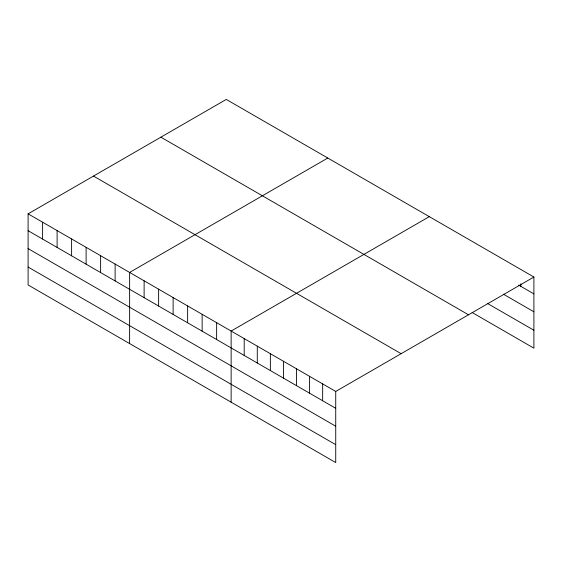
<?xml version="1.0" encoding="UTF-8"?>
<svg xmlns="http://www.w3.org/2000/svg" width="562" height="562" viewBox="0 0 562 562"><rect width="100%" height="100%" fill="white"/><g stroke="black" fill="none" stroke-linecap="round" stroke-linejoin="round"><path stroke-width="0.84" d="M28.1 213.834L335.732 391.447L335.732 462.575L28.1 284.969L28.1 213.834L226.268 99.425L533.9 277.031L533.9 348.166L472.157 312.521M327.787 158.034L129.618 272.444L129.618 343.579M429.305 216.644L231.137 331.06L231.137 402.188M335.732 391.447L533.9 277.031M518.649 285.082L533.9 293.891M503.39 294.186L533.9 311.798M487.416 303.417L533.9 330.252M160.873 137.177L468.504 314.79M93.496 176.082L401.127 353.688M28.1 230.687L335.732 408.3M28.1 248.601L335.732 426.214M28.1 267.055L335.732 444.668M520.826 283.81L520.826 286.339M322.658 383.895L322.658 400.748M309.585 376.35L309.585 393.203M296.511 368.798L296.511 385.651M283.431 361.254L283.431 378.107M270.357 353.702L270.357 370.555M257.284 346.157L257.284 363.01M244.21 338.605L244.21 355.458M216.637 322.686L216.637 339.539M202.13 314.313L202.13 331.166M187.631 305.939L187.631 322.792M173.124 297.565L173.124 314.418M158.625 289.191L158.625 306.044M144.118 280.817L144.118 297.677M115.119 264.07L115.119 280.93M100.612 255.703L100.612 272.556M86.112 247.329L86.112 264.182M71.606 238.955L71.606 255.808M57.106 230.582L57.106 247.435M42.6 222.208L42.6 239.061"/></g></svg>
